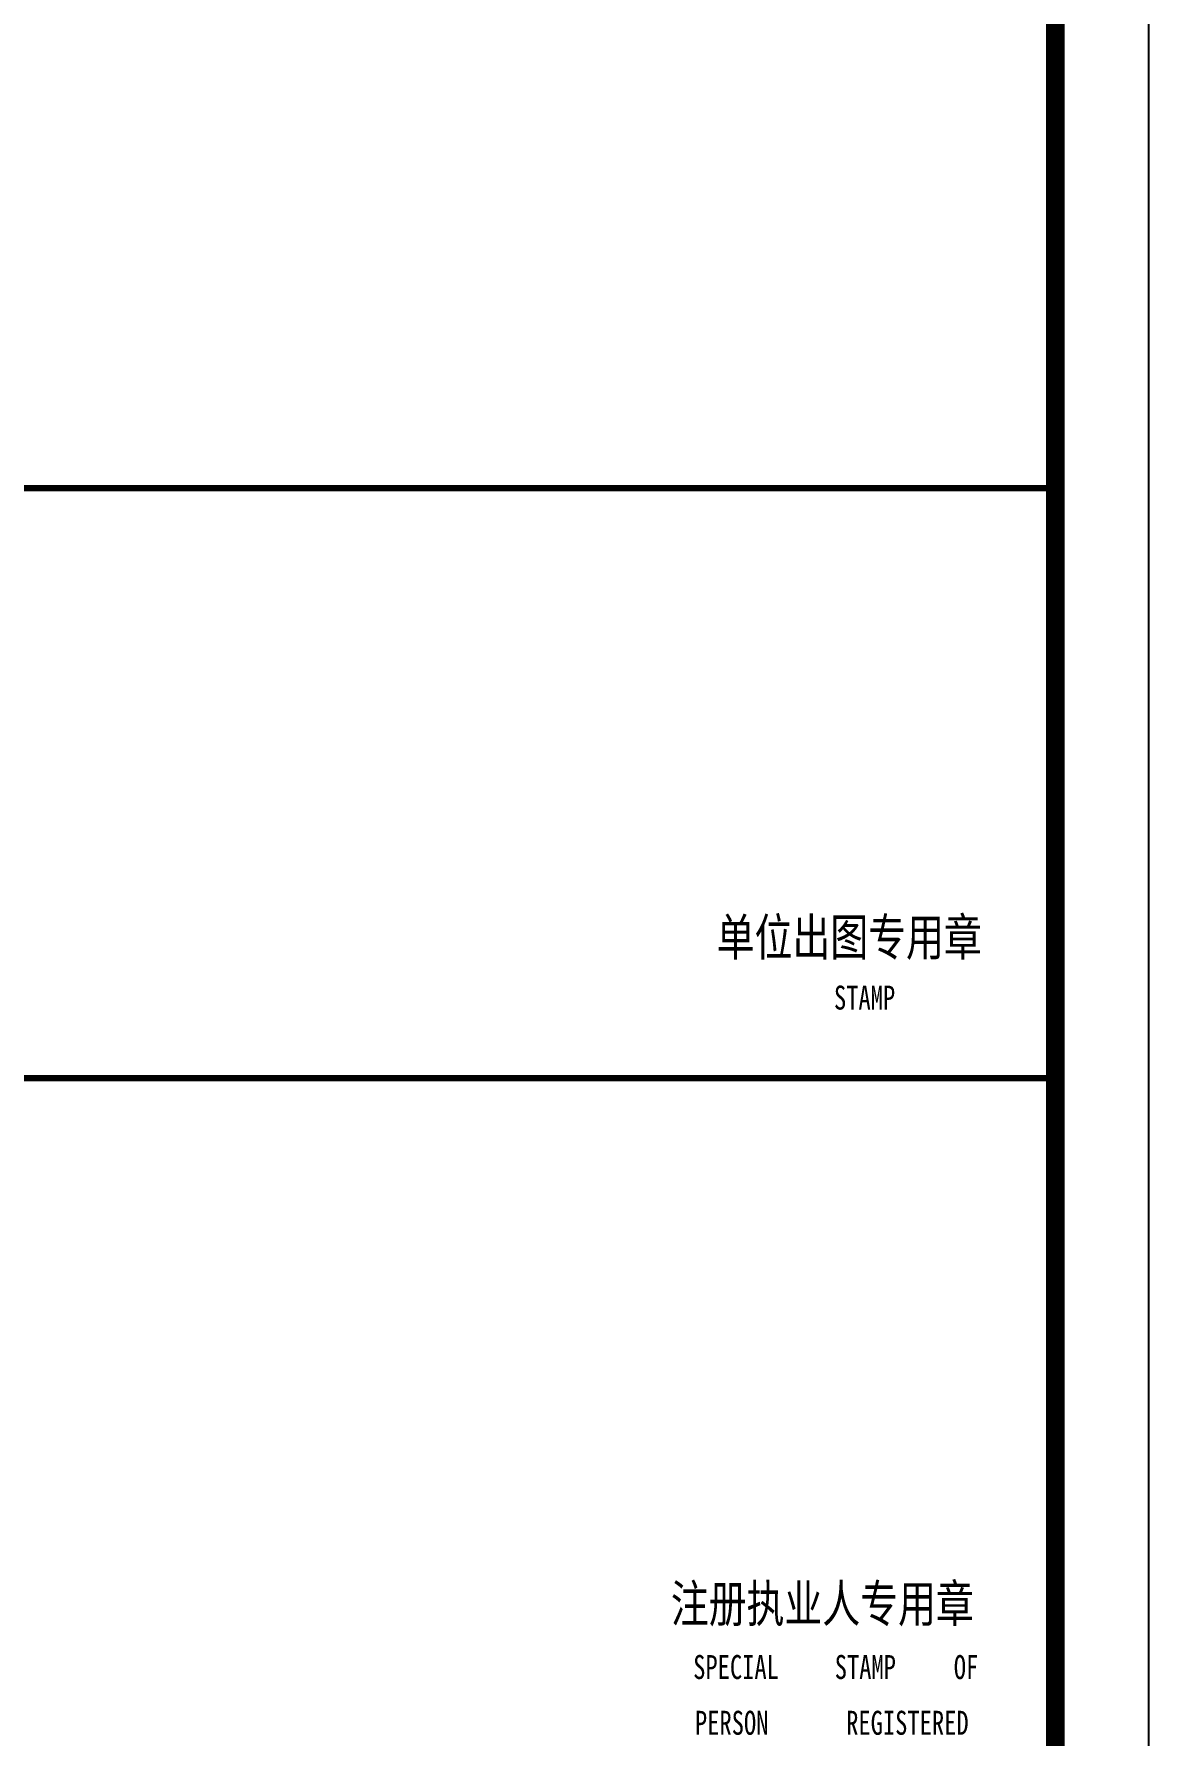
# Model space of a CAD drawing. Extents: x -2226 to 12369489, y -12501589 to 2275.
# Drawn here: x 5664362.5 to 5664481.6, y -6547871.1 to -6547689.2 of the extents above; entities that cross this region are included whole.
import ezdxf

# ---------------------------------------------------------------- set-up
doc = ezdxf.new("R2010")
doc.units = 0
doc.header["$LTSCALE"] = 1000
doc.header["$MEASUREMENT"] = 0
doc.layers.get('0').update_dxf_attribs({"linetype": 'CONTINUOUS'})
doc.layers.add('PUB_TITLE', color=7, linetype='CONTINUOUS')
doc.styles.add('-宋体', font='', dxfattribs={"width": 0.8})
doc.styles.get('-宋体').set_extended_font_data('SimSun')

msp = doc.modelspace()

# ---------------------------------------------------------------- linework, layer by layer
for p, q in [((5664471.59, -6547737.76), (5664353.45, -6547737.76)), ((5664353.45, -6547737.76), (5664471.59, -6547737.76)), ((5664471.12, -6547800.83), (5664352.98, -6547800.83))]:
    msp.add_line(p, q)
at = {"const_width": 0.675}
for points in [[(5664353.45, -6547737.76), (5664471.59, -6547737.76)], [(5664352.98, -6547800.83), (5664471.12, -6547800.83)]]:
    msp.add_lwpolyline(points, dxfattribs=at)
at = {"layer": 'PUB_TITLE'}
msp.add_lwpolyline([(5663292.59, -6548248.25), (5664481.59, -6548248.25), (5664481.59, -6547407.25), (5663292.59, -6547407.25)], close=True, dxfattribs=at)
for points, const_width in [([(5664352.5, -6547417.25), (5664471.59, -6547417.25), (5664471.59, -6548238.25), (5664352.5, -6548238.25)], 1.98), ([(5663317.59, -6548238.25), (5664471.59, -6548238.25), (5664471.59, -6547417.25), (5663317.59, -6547417.25)], 1)]:
    msp.add_lwpolyline(points, close=True, dxfattribs=dict(at, const_width=const_width))

# ---------------------------------------------------------------- texts
at = {"style": '-宋体', "width": 0.75}
for s, height, p in [('单位出图专用章', 3.955, (5664435.42, -6547787.72)), ('STAMP', 2.564, (5664447.95, -6547793.49)), ('注册执业人专用章', 3.955, (5664430.52, -6547858.96)), ('SPECIAL', 2.564, (5664432.91, -6547865.05)), ('STAMP', 2.564, (5664448.03, -6547865.05)), ('OF', 2.564, (5664460.75, -6547865.06)), ('PERSON', 2.564, (5664433.1, -6547871.01)), ('REGISTERED', 2.564, (5664449.25, -6547871.01))]:
    msp.add_text(s, height=height, dxfattribs=at).set_placement(p)

doc.saveas('drawing.dxf')
